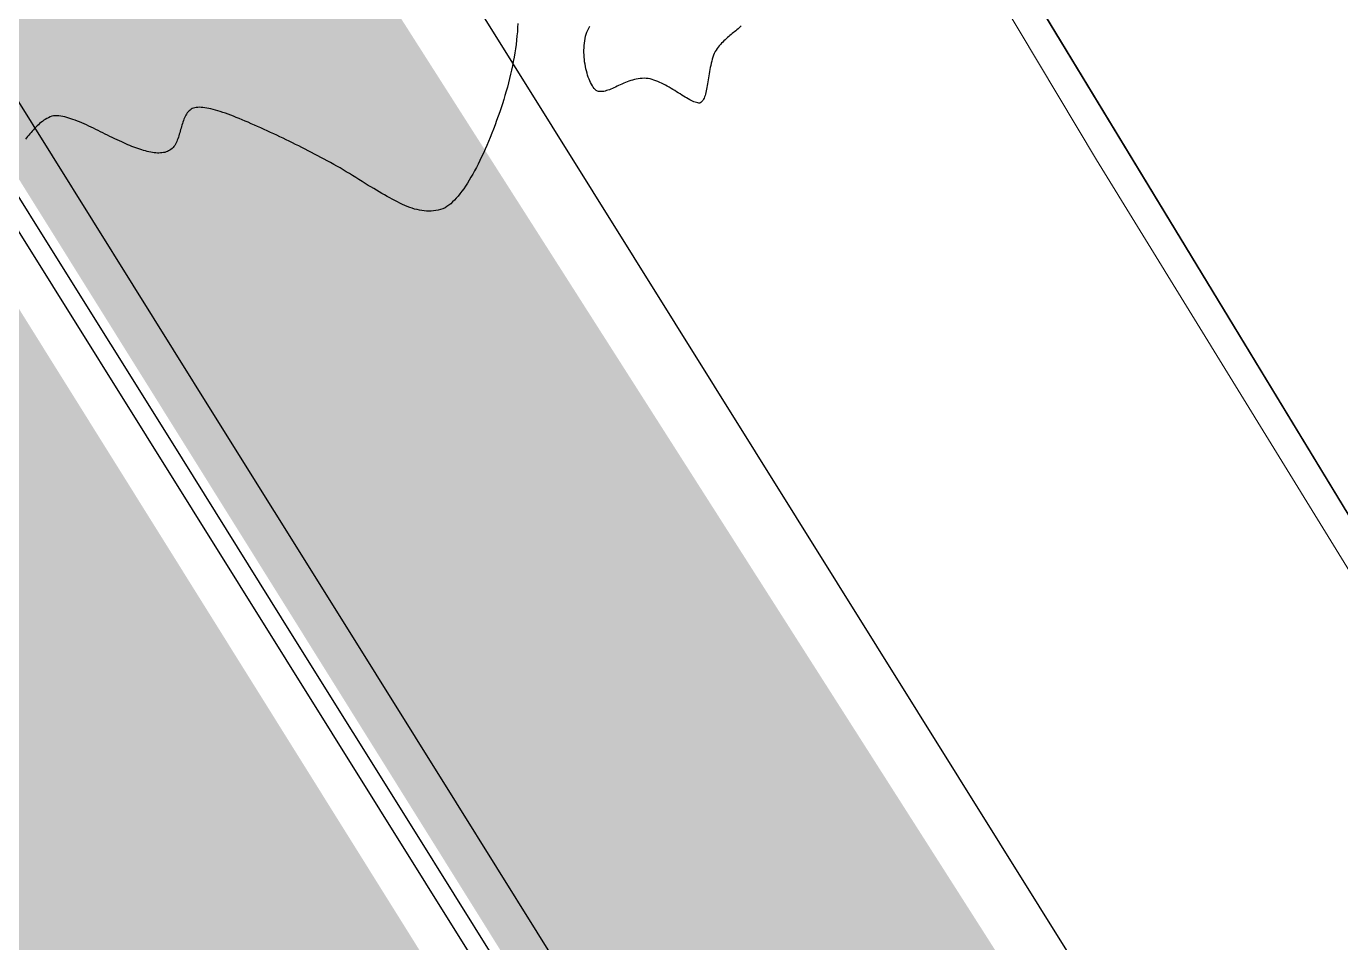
# Model space of a CAD drawing. Header units: metres. Extents: x 507649 to 508899, y 6966965 to 6967377.
# Drawn here: x 507876.597 to 507879.471, y 6967202.68 to 6967204.682 of the extents above; entities that cross this region are included whole.
import ezdxf

# ---------------------------------------------------------------- set-up
doc = ezdxf.new("R2010")
doc.units = ezdxf.units.M
doc.layers.add('_PROP-BDY', color=6, linetype='Continuous', plot=False)
for name, color, linetype in [('C_TEXT_2.5', 7, 'Continuous'), ('EWS_BATTER TOP', 30, 'EARTHWORKS_Batter Ticks 1'), ('HATCH_LANDSCAPE', 1, 'Continuous'), ('HATCH_PAVEMENT_CARPARK', 254, 'Continuous'), ('KRB_LIP', 6, 'Continuous'), ('mga2020DR_UNLINED', 252, 'Continuous'), ('mga2020VEG_TREE', 252, 'Continuous'), ('PAV_CREST SAG', 2, 'Continuous'), ('TIN BORDER', 5, 'Continuous')]:
    doc.layers.add(name, color=color, linetype=linetype)
doc.layers.add('D_UG_PIPES', color=252, linetype='EXIST_SWD', lineweight=0)
doc.styles.get("Standard").update_dxf_attribs({"font": 'ARIALN.TTF'})
doc.linetypes.add('EARTHWORKS_Batter Ticks 1', pattern='A,0.5,[9,ISOCP.shx,S=1,R=0,X=0,Y=0],3,[9,ISOCP.shx,S=0.5,R=0,X=0,Y=0],2.5', length=6)
doc.linetypes.add('EXIST_SWD', pattern='A,5,-2.5,5,-2,["SWD",Standard,S=2.5,R=0,X=0,Y=-1.25],-8,5,-2.5,5,-2.5', length=37.5)

# ---------------------------------------------------------------- blocks, each defined once
blk = doc.blocks.new('XD_HATCH')
at = {"layer": 'HATCH_LANDSCAPE', "ltscale": 0.5}
h = blk.add_hatch(dxfattribs=at)
h.set_pattern_fill('GRASS', color=256, scale=0.05)
h.set_pattern_definition([(212.013854887, (0, 0), (-0.28538859865, -1.2375190291), [0.238125, -1.557926224]), (167.013854887, (0, 0), (-0.28538859868, -1.23751902925), [0.238125, -1.031875]), (257.013854887, (0, 0), (1.23751902925, -0.28538859868), [0.238125, -1.031875])])
edge = h.paths.add_edge_path()
edge.add_line((507834.6194, 6967286.6003), (507833.7745, 6967278.3766))
edge.add_line((507833.7745, 6967278.3766), (507834.4563, 6967266.5732))
edge.add_arc((507833.4405, 6967266.3882), 1.0325, -56.8269, 10.3208, ccw=False)
edge.add_line((507834.0055, 6967265.524), (507833.7027, 6967265.3348))
edge.add_line((507833.7027, 6967265.3348), (507831.8595, 6967265.8814))
edge.add_arc((507790.5773, 6967261.1965), 41.5471, 6.4744, 11.72996)
edge.add_arc((507652.9266, 6967269.5696), 178.3302, 0.023588, 2.717699)
edge.add_arc((507863.8943, 6967277.5885), 32.8409, 156.38178, 179.23816, ccw=False)
edge.add_line((507833.8043, 6967290.7459), (507834.868, 6967290.3037))
edge.add_line((507834.868, 6967290.3037), (507834.6194, 6967286.6003))
edge = h.paths.add_edge_path()
edge.add_line((507840.3758, 6967264.2031), (507839.0111, 6967268.6216))
edge.add_line((507839.0111, 6967268.6216), (507838.9485, 6967268.9634))
edge.add_line((507838.9485, 6967268.9634), (507838.9635, 6967269.4631))
edge.add_line((507838.9635, 6967269.4631), (507838.7986, 6967271.4707))
edge.add_line((507838.7986, 6967271.4707), (507838.5426, 6967271.9806))
edge.add_line((507838.5426, 6967271.9806), (507838.3277, 6967272.489))
edge.add_line((507838.3277, 6967272.489), (507838.1812, 6967272.9949))
edge.add_line((507838.1812, 6967272.9949), (507838.0533, 6967273.5))
edge.add_line((507838.0533, 6967273.5), (507837.435, 6967274.5364))
edge.add_line((507837.435, 6967274.5364), (507837.4424, 6967274.8298))
edge.add_line((507837.4424, 6967274.8298), (507837.523, 6967275.3334))
edge.add_line((507837.523, 6967275.3334), (507837.4511, 6967275.831))
edge.add_line((507837.4511, 6967275.831), (507837.4008, 6967276.3294))
edge.add_line((507837.4008, 6967276.3294), (507837.3858, 6967276.8292))
edge.add_line((507837.3858, 6967276.8292), (507837.3708, 6967277.329))
edge.add_line((507837.3708, 6967277.329), (507837.3559, 6967277.8288))
edge.add_line((507837.3559, 6967277.8288), (507837.2868, 6967278.3259))
edge.add_line((507837.2868, 6967278.3259), (507837.6201, 6967280.3039))
edge.add_line((507837.6201, 6967280.3039), (507837.7291, 6967281.2981))
edge.add_line((507837.7291, 6967281.2981), (507837.7573, 6967281.7976))
edge.add_line((507837.7573, 6967281.7976), (507837.7637, 6967283.3032))
edge.add_line((507837.7637, 6967283.3032), (507837.8004, 6967283.8019))
edge.add_line((507837.8004, 6967283.8019), (507837.9, 6967284.2949))
edge.add_line((507837.9, 6967284.2949), (507838.1892, 6967285.2728))
edge.add_line((507838.1892, 6967285.2728), (507838.2709, 6967285.7675))
edge.add_line((507838.2709, 6967285.7675), (507838.3266, 6967286.2645))
edge.add_line((507838.3266, 6967286.2645), (507837.056, 6967286.299))
edge.add_line((507837.056, 6967286.299), (507837.0835, 6967286.024))
edge.add_line((507837.0835, 6967286.024), (507836.2865, 6967278.3018))
edge.add_line((507836.2865, 6967278.3018), (507836.7877, 6967269.7623))
edge.add_line((507836.7877, 6967269.7623), (507836.9971, 6967265.9725))
edge.add_arc((507835.4372, 6967265.8975), 1.5617, -51.2364, 2.7548, ccw=False)
edge.add_line((507836.415, 6967264.6797), (507834.7625, 6967263.6386))
edge.add_line((507834.7625, 6967263.6386), (507834.4122, 6967261.6514))
edge.add_line((507834.4122, 6967261.6514), (507838.3369, 6967255.3696))
edge.add_arc((507838.6337, 6967255.5551), 0.35, 211.9938, 302.0004)
edge.add_line((507838.8192, 6967255.2583), (507843.102, 6967257.934))
edge.add_line((507843.102, 6967257.934), (507849.8852, 6967247.0769))
edge.add_line((507849.8852, 6967247.0769), (507845.6775, 6967244.448))
edge.add_arc((507845.8629, 6967244.1511), 0.35, 121.996, 211.996)
edge.add_line((507845.5661, 6967243.9657), (507846.3609, 6967242.6936))
edge.add_arc((507846.6577, 6967242.879), 0.35, 211.996, 301.996)
edge.add_line((507846.8432, 6967242.5822), (507851.0509, 6967245.2111))
edge.add_line((507851.0509, 6967245.2111), (507857.8321, 6967234.3573))
edge.add_line((507857.8321, 6967234.3573), (507858.9988, 6967232.4898))
edge.add_line((507858.9988, 6967232.4898), (507868.4293, 6967217.3956))
edge.add_line((507868.4293, 6967217.3956), (507869.595, 6967215.5298))
edge.add_line((507869.595, 6967215.5298), (507879.0265, 6967200.4339))
edge.add_line((507879.0265, 6967200.4339), (507880.1922, 6967198.5681))
edge.add_line((507880.1922, 6967198.5681), (507889.6237, 6967183.4722))
edge.add_line((507889.6237, 6967183.4722), (507890.8655, 6967181.6516))
edge.add_line((507890.8655, 6967181.6516), (507890.7894, 6967181.6064))
edge.add_line((507890.7894, 6967181.6064), (507900.2209, 6967166.5105))
edge.add_line((507900.2209, 6967166.5105), (507895.9381, 6967163.8347))
edge.add_arc((507896.1235, 6967163.5378), 0.35, 121.994, 211.996)
edge.add_line((507895.8267, 6967163.3524), (507896.6215, 6967162.0802))
edge.add_arc((507896.9183, 6967162.2657), 0.35, 211.9984, 301.996)
edge.add_line((507897.1038, 6967161.9689), (507901.3866, 6967164.6447))
edge.add_line((507901.3866, 6967164.6447), (507910.8181, 6967149.5487))
edge.add_line((507910.8181, 6967149.5487), (507906.5469, 6967146.8811))
edge.add_arc((507906.7649, 6967146.6028), 0.3535, 128.0734, 218.4885)
edge.add_line((507906.4882, 6967146.3828), (507907.8077, 6967145.0972))
edge.add_line((507907.8077, 6967145.0972), (507909.4019, 6967144.1738))
edge.add_line((507909.4019, 6967144.1738), (507911.1824, 6967145.0318))
edge.add_line((507911.1824, 6967145.0318), (507911.5938, 6967146.4662))
edge.add_line((507911.5938, 6967146.4662), (507913.3116, 6967147.5395))
edge.add_line((507913.3116, 6967147.5395), (507911.7607, 6967150.3145))
edge.add_line((507911.7607, 6967150.3145), (507911.3517, 6967151.1377))
edge.add_line((507911.3517, 6967151.1377), (507910.3123, 6967152.8466))
edge.add_line((507910.3123, 6967152.8466), (507910.0252, 6967153.2568))
edge.add_line((507910.0252, 6967153.2568), (507908.2386, 6967155.6779))
edge.add_line((507908.2386, 6967155.6779), (507906.8185, 6967157.7385))
edge.add_line((507906.8185, 6967157.7385), (507905.1467, 6967160.2314))
edge.add_line((507905.1467, 6967160.2314), (507902.6614, 6967164.5743))
edge.add_line((507902.6614, 6967164.5743), (507901.6885, 6967166.3247))
edge.add_line((507901.6885, 6967166.3247), (507890.3492, 6967184.5912))
edge.add_line((507890.3492, 6967184.5912), (507887.9238, 6967188.3817))
edge.add_line((507887.9238, 6967188.3817), (507882.2644, 6967197.2262))
edge.add_line((507882.2644, 6967197.2262), (507881.0853, 6967198.9492))
edge.add_line((507881.0853, 6967198.9492), (507875.2149, 6967208.1494))
edge.add_line((507875.2149, 6967208.1494), (507870.7184, 6967215.3627))
edge.add_line((507870.7184, 6967215.3627), (507864.5811, 6967226.2674))
edge.add_line((507864.5811, 6967226.2674), (507858.7045, 6967235.0792))
edge.add_line((507858.7045, 6967235.0792), (507856.2419, 6967238.7442))
edge.add_line((507856.2419, 6967238.7442), (507855.1022, 6967240.3904))
edge.add_line((507855.1022, 6967240.3904), (507854.8173, 6967240.8019))
edge.add_line((507854.8173, 6967240.8019), (507854.0618, 6967242.0986))
edge.add_line((507854.0618, 6967242.0986), (507852.576, 6967244.7077))
edge.add_line((507852.576, 6967244.7077), (507851.066, 6967247.3016))
edge.add_line((507851.066, 6967247.3016), (507849.5393, 6967249.8852))
edge.add_line((507849.5393, 6967249.8852), (507848.9949, 6967250.7242))
edge.add_line((507848.9949, 6967250.7242), (507848.7226, 6967251.1437))
edge.add_line((507848.7226, 6967251.1437), (507848.4401, 6967251.5567))
edge.add_line((507848.4401, 6967251.5567), (507847.8618, 6967252.3745))
edge.add_line((507847.8618, 6967252.3745), (507847.3356, 6967253.2249))
edge.add_line((507847.3356, 6967253.2249), (507845.7975, 6967255.8013))
edge.add_line((507845.7975, 6967255.8013), (507844.2186, 6967258.446))
edge.add_line((507844.2186, 6967258.446), (507842.8502, 6967261.0217))
edge.add_line((507842.8502, 6967261.0217), (507842.6112, 6967261.4614))
edge.add_line((507842.6112, 6967261.4614), (507842.0412, 6967262.2858))
edge.add_line((507842.0412, 6967262.2858), (507840.3758, 6967264.2031))
at = {"layer": 'HATCH_PAVEMENT_CARPARK'}
h = blk.add_hatch(color=256, dxfattribs=at)
h.dxf.hatch_style = 1
edge = h.paths.add_edge_path()
edge.add_line((507875.9888, 6967195.7651), (507880.1445, 6967198.3614))
edge.add_line((507880.1445, 6967198.3614), (507889.417, 6967183.5199))
edge.add_line((507889.417, 6967183.5199), (507885.2614, 6967180.9236))
edge.add_arc((507885.5253, 6967180.4998), 0.4992, 121.9079, 212.0841)
edge.add_line((507885.1023, 6967180.2346), (507885.8971, 6967178.9625))
edge.add_arc((507886.3196, 6967179.221), 0.4954, 211.4571, 302.5349)
edge.add_line((507886.586, 6967178.8034), (507890.7427, 6967181.398))
edge.add_line((507890.7427, 6967181.398), (507900.0142, 6967166.5582))
edge.add_line((507900.0142, 6967166.5582), (507895.8586, 6967163.9619))
edge.add_arc((507896.1225, 6967163.5381), 0.4992, 121.9059, 212.0841)
edge.add_line((507895.6995, 6967163.2729), (507896.4943, 6967162.0008))
edge.add_arc((507896.9183, 6967162.2657), 0.5, 211.9984, 301.996)
edge.add_line((507897.1832, 6967161.8417), (507901.3389, 6967164.438))
edge.add_line((507901.3389, 6967164.438), (507910.6114, 6967149.5965))
edge.add_line((507910.6114, 6967149.5965), (507906.4613, 6967147.0044))
edge.add_arc((507906.7649, 6967146.6028), 0.5035, 127.0863, 218.5157)
edge.add_arc((507912.318, 6967151.0464), 7.6156, 218.65732, 253.74497)
edge.add_line((507910.1863, 6967143.7352), (507910.7688, 6967143.59))
edge.add_line((507910.7688, 6967143.59), (507911.5189, 6967143.4728))
edge.add_line((507911.5189, 6967143.4728), (507912.2837, 6967143.4309))
edge.add_line((507912.2837, 6967143.4309), (507913.7894, 6967143.3382))
edge.add_line((507913.7894, 6967143.3382), (507914.7067, 6967143.2816))
edge.add_line((507914.7067, 6967143.2816), (507913.8403, 6967137.3297))
edge.add_line((507913.8403, 6967137.3297), (507912.0774, 6967137.387))
edge.add_line((507912.0774, 6967137.387), (507909.0582, 6967137.6263))
edge.add_arc((507911.1175, 6967152.4843), 15, 222.13107, 262.10918, ccw=False)
edge.add_arc((507899.5853, 6967142.1233), 0.5056, 36.1917, 121.7915)
edge.add_line((507899.3189, 6967142.5531), (507895.8547, 6967140.3769))
edge.add_line((507895.8547, 6967140.3769), (507893.2252, 6967144.5857))
edge.add_line((507893.2252, 6967144.5857), (507886.5822, 6967155.2184))
edge.add_line((507886.5822, 6967155.2184), (507890.8139, 6967157.8599))
edge.add_arc((507890.4505, 6967158.234), 0.5215, 314.169, 391.1342)
edge.add_line((507890.8969, 6967158.5037), (507890.1021, 6967159.7758))
edge.add_arc((507889.6697, 6967159.5002), 0.5127, 32.5139, 110.6117)
edge.add_line((507889.4892, 6967159.9802), (507885.2575, 6967157.3386))
edge.add_line((507885.2575, 6967157.3386), (507875.985, 6967172.1801))
edge.add_line((507875.985, 6967172.1801), (507880.2167, 6967174.8216))
edge.add_arc((507879.8533, 6967175.1957), 0.5215, 314.1688, 391.1377)
edge.add_line((507880.2997, 6967175.4654), (507879.5049, 6967176.7376))
edge.add_arc((507879.0815, 6967176.4734), 0.499, 31.9564, 112.37)
edge.add_line((507878.8916, 6967176.9349), (507874.6603, 6967174.3003))
edge.add_line((507874.6603, 6967174.3003), (507865.3878, 6967189.1418))
edge.add_line((507865.3878, 6967189.1418), (507869.5434, 6967191.7381))
edge.add_arc((507869.2785, 6967192.1622), 0.5, 301.9931, 391.9994)
edge.add_line((507869.7025, 6967192.4271), (507868.9077, 6967193.6993))
edge.add_arc((507868.4837, 6967193.4343), 0.5, 31.9969, 121.9973)
edge.add_line((507868.2187, 6967193.8583), (507864.0642, 6967191.2604))
edge.add_line((507864.0642, 6967191.2604), (507854.7578, 6967206.1561))
edge.add_line((507854.7578, 6967206.1561), (507859.003, 6967208.7411))
edge.add_arc((507858.6819, 6967209.1238), 0.4995, 310.0061, 392.0445)
edge.add_line((507859.1053, 6967209.3888), (507858.3105, 6967210.661))
edge.add_arc((507857.8781, 6967210.3853), 0.5127, 32.5162, 110.6117)
edge.add_line((507857.6976, 6967210.8653), (507853.542, 6967208.2689))
edge.add_line((507853.542, 6967208.2689), (507844.2673, 6967223.0031))
edge.add_line((507844.2673, 6967223.0031), (507848.4217, 6967225.6013))
edge.add_arc((507848.1566, 6967226.0252), 0.5, 302.0224, 392.0224)
edge.add_line((507848.5805, 6967226.2903), (507847.6992, 6967227.6994))
edge.add_arc((507847.268, 6967227.4197), 0.5139, 32.9678, 130.3844)
edge.add_line((507846.935, 6967227.8112), (507842.912, 6967225.2832))
edge.add_line((507842.912, 6967225.2832), (507836.3216, 6967235.8317))
edge.add_line((507836.3216, 6967235.8317), (507840.4772, 6967238.428))
edge.add_arc((507840.2123, 6967238.8521), 0.5, 301.996, 392.0008)
edge.add_line((507840.6363, 6967239.117), (507840.6363, 6967239.117))
edge.add_arc((507840.2123, 6967238.8521), 0.5, -58.004, 31.9984, ccw=False)
edge.add_line((507840.4772, 6967238.428), (507836.3216, 6967235.8317))
edge.add_line((507836.3216, 6967235.8317), (507842.912, 6967225.2832))
edge.add_line((507842.912, 6967225.2832), (507846.935, 6967227.8112))
edge.add_arc((507847.268, 6967227.4197), 0.5139, 32.9678, 130.3844, ccw=False)
edge.add_line((507847.6992, 6967227.6994), (507848.5805, 6967226.2903))
edge.add_arc((507848.1566, 6967226.0252), 0.5, -57.9776, 32.0224, ccw=False)
edge.add_line((507848.4217, 6967225.6013), (507844.2673, 6967223.0031))
edge.add_line((507844.2673, 6967223.0031), (507853.542, 6967208.2689))
edge.add_line((507853.542, 6967208.2689), (507857.6976, 6967210.8653))
edge.add_arc((507857.8781, 6967210.3853), 0.5127, 32.5162, 110.6117, ccw=False)
edge.add_line((507858.3105, 6967210.661), (507859.1516, 6967209.4817))
edge.add_line((507859.1516, 6967209.4817), (507864.7027, 6967212.8859))
edge.add_arc((507865.1267, 6967213.1508), 0.5, 211.996, 301.996)
edge.add_line((507865.3916, 6967212.7268), (507869.5473, 6967215.3231))
edge.add_line((507869.5473, 6967215.3231), (507878.8198, 6967200.4816))
edge.add_line((507878.8198, 6967200.4816), (507874.6642, 6967197.8853))
edge.add_arc((507874.9291, 6967197.4612), 0.5, 121.996, 211.996)
edge.add_line((507874.5051, 6967197.1963), (507875.2999, 6967195.9242))
edge.add_arc((507875.7239, 6967196.1891), 0.5, 211.996, 301.996)
blk = doc.blocks.new('BAC V TREE')
for p, q in [((4.9931, -13.2778), (4.9879, -13.3368)), ((4.9971, -13.2192), (4.9931, -13.2778)), ((5, -13.161), (4.9971, -13.2192)), ((5.962, -13.3106), (5.9717, -13.2814)), ((5.9717, -13.2814), (5.9828, -13.2532)), ((5.9828, -13.2532), (5.9979, -13.225)), ((5.9979, -13.225), (6.0143, -13.1983)), ((8.0161, -13.3034), (7.9993, -13.3171)), ((8.0328, -13.2898), (8.0161, -13.3034)), ((8.0492, -13.2764), (8.0328, -13.2898)), ((8.0654, -13.263), (8.0492, -13.2764)), ((8.0812, -13.2496), (8.0654, -13.263)), ((8.0966, -13.2361), (8.0812, -13.2496)), ((8.1116, -13.2225), (8.0966, -13.2361)), ((8.1261, -13.2087), (8.1116, -13.2225)), ((8.1401, -13.1947), (8.1261, -13.2087)), ((4.9744, -13.4557), (4.9661, -13.5154)), ((4.9817, -13.3961), (4.9744, -13.4557)), ((4.9879, -13.3368), (4.9817, -13.3961)), ((5.9305, -13.5012), (5.9328, -13.4682)), ((5.9328, -13.4682), (5.9361, -13.4355)), ((5.9361, -13.4355), (5.9407, -13.4033)), ((5.9407, -13.4033), (5.9465, -13.3716)), ((5.9465, -13.3716), (5.9536, -13.3407)), ((5.9536, -13.3407), (5.962, -13.3106)), ((7.8166, -13.494), (7.8015, -13.5138)), ((7.8321, -13.4749), (7.8166, -13.494)), ((7.848, -13.4566), (7.8321, -13.4749)), ((7.8642, -13.439), (7.848, -13.4566)), ((7.8806, -13.4221), (7.8642, -13.439)), ((7.8973, -13.4057), (7.8806, -13.4221)), ((7.9142, -13.3899), (7.8973, -13.4057)), ((7.9312, -13.3746), (7.9142, -13.3899)), ((7.9482, -13.3597), (7.9312, -13.3746)), ((7.9653, -13.3452), (7.9482, -13.3597)), ((7.9823, -13.331), (7.9653, -13.3452)), ((7.9993, -13.3171), (7.9823, -13.331)), ((4.9467, -13.6354), (4.9356, -13.6955)), ((4.9569, -13.5753), (4.9467, -13.6354)), ((4.9661, -13.5154), (4.9569, -13.5753)), ((5.9294, -13.5346), (5.9305, -13.5012)), ((5.9294, -13.568), (5.9294, -13.5346)), ((5.9305, -13.6016), (5.9294, -13.568)), ((5.9326, -13.635), (5.9305, -13.6016)), ((5.9356, -13.6683), (5.9326, -13.635)), ((5.9396, -13.7013), (5.9356, -13.6683)), ((7.7346, -13.6635), (7.7269, -13.6918)), ((7.743, -13.6357), (7.7346, -13.6635)), ((7.7521, -13.6085), (7.743, -13.6357)), ((7.762, -13.5819), (7.7521, -13.6085)), ((7.7728, -13.5562), (7.762, -13.5819)), ((7.7869, -13.5346), (7.7728, -13.5562)), ((7.8015, -13.5138), (7.7869, -13.5346)), ((4.9109, -13.8157), (4.8973, -13.8758)), ((4.9237, -13.7556), (4.9109, -13.8157)), ((4.9356, -13.6955), (4.9237, -13.7556)), ((5.9445, -13.7339), (5.9396, -13.7013)), ((5.9503, -13.766), (5.9445, -13.7339)), ((5.9569, -13.7975), (5.9503, -13.766)), ((5.9643, -13.8283), (5.9569, -13.7975)), ((5.9725, -13.8583), (5.9643, -13.8283)), ((5.9815, -13.8873), (5.9725, -13.8583)), ((7.6961, -13.8375), (7.691, -13.8667)), ((7.7014, -13.8081), (7.6961, -13.8375)), ((7.7071, -13.7788), (7.7014, -13.8081)), ((7.7132, -13.7496), (7.7071, -13.7788)), ((7.7197, -13.7205), (7.7132, -13.7496)), ((7.7269, -13.6918), (7.7197, -13.7205)), ((4.8679, -13.9954), (4.8521, -14.0549)), ((4.883, -13.9357), (4.8679, -13.9954)), ((4.8973, -13.8758), (4.883, -13.9357)), ((5.9911, -13.9153), (5.9815, -13.8873)), ((6.0014, -13.9421), (5.9911, -13.9153)), ((6.0123, -13.9676), (6.0014, -13.9421)), ((6.0238, -13.9918), (6.0123, -13.9676)), ((6.0359, -14.0145), (6.0238, -13.9918)), ((6.0485, -14.0357), (6.0359, -14.0145)), ((6.0615, -14.0551), (6.0485, -14.0357)), ((6.3948, -14.0442), (6.3725, -14.0546)), ((6.4176, -14.0336), (6.3948, -14.0442)), ((6.4407, -14.0229), (6.4176, -14.0336)), ((6.4642, -14.0123), (6.4407, -14.0229)), ((6.4882, -14.0018), (6.4642, -14.0123)), ((6.5124, -13.9916), (6.4882, -14.0018)), ((6.5371, -13.9818), (6.5124, -13.9916)), ((6.5622, -13.9725), (6.5371, -13.9818)), ((6.5876, -13.9639), (6.5622, -13.9725)), ((6.6134, -13.956), (6.5876, -13.9639)), ((6.6396, -13.949), (6.6134, -13.956)), ((6.6662, -13.9431), (6.6396, -13.949)), ((6.6931, -13.9383), (6.6662, -13.9431)), ((6.7204, -13.9348), (6.6931, -13.9383)), ((6.7481, -13.9326), (6.7204, -13.9348)), ((6.7761, -13.932), (6.7481, -13.9326)), ((6.8045, -13.933), (6.7761, -13.932)), ((6.8333, -13.9358), (6.8045, -13.933)), ((6.86, -13.9414), (6.8333, -13.9358)), ((6.8869, -13.9485), (6.86, -13.9414)), ((6.9138, -13.9569), (6.8869, -13.9485)), ((6.9408, -13.9666), (6.9138, -13.9569)), ((6.9679, -13.9773), (6.9408, -13.9666)), ((6.9949, -13.989), (6.9679, -13.9773)), ((7.0219, -14.0016), (6.9949, -13.989)), ((7.0488, -14.015), (7.0219, -14.0016)), ((7.0756, -14.029), (7.0488, -14.015)), ((7.1022, -14.0435), (7.0756, -14.029)), ((7.1286, -14.0585), (7.1022, -14.0435)), ((7.6638, -14.0348), (7.6592, -14.0607)), ((7.6683, -14.0082), (7.6638, -14.0348)), ((7.6727, -13.9809), (7.6683, -14.0082)), ((7.6772, -13.953), (7.6727, -13.9809)), ((7.6816, -13.9246), (7.6772, -13.953)), ((7.6863, -13.8958), (7.6816, -13.9246)), ((7.691, -13.8667), (7.6863, -13.8958)), ((4.801, -14.2315), (4.7828, -14.2896)), ((4.8187, -14.173), (4.801, -14.2315)), ((4.8357, -14.1141), (4.8187, -14.173)), ((4.8521, -14.0549), (4.8357, -14.1141)), ((6.075, -14.0727), (6.0615, -14.0551)), ((6.089, -14.0884), (6.075, -14.0727)), ((6.1033, -14.1021), (6.089, -14.0884)), ((6.1179, -14.1136), (6.1033, -14.1021)), ((6.1351, -14.1173), (6.1179, -14.1136)), ((6.1526, -14.1191), (6.1351, -14.1173)), ((6.1706, -14.1193), (6.1526, -14.1191)), ((6.189, -14.1179), (6.1706, -14.1193)), ((6.2078, -14.115), (6.189, -14.1179)), ((6.227, -14.1108), (6.2078, -14.115)), ((6.2466, -14.1054), (6.227, -14.1108)), ((6.2665, -14.0989), (6.2466, -14.1054)), ((6.2869, -14.0914), (6.2665, -14.0989)), ((6.3077, -14.0831), (6.2869, -14.0914)), ((6.3289, -14.0742), (6.3077, -14.0831)), ((6.3505, -14.0646), (6.3289, -14.0742)), ((6.3725, -14.0546), (6.3505, -14.0646)), ((7.1548, -14.0739), (7.1286, -14.0585)), ((7.1807, -14.0894), (7.1548, -14.0739)), ((7.2064, -14.1051), (7.1807, -14.0894)), ((7.2316, -14.1207), (7.2064, -14.1051)), ((7.2566, -14.1363), (7.2316, -14.1207)), ((7.2811, -14.1516), (7.2566, -14.1363)), ((7.3051, -14.1665), (7.2811, -14.1516)), ((7.3287, -14.181), (7.3051, -14.1665)), ((7.3517, -14.195), (7.3287, -14.181)), ((7.3742, -14.2083), (7.3517, -14.195)), ((7.3961, -14.2208), (7.3742, -14.2083)), ((7.4173, -14.2324), (7.3961, -14.2208)), ((7.4379, -14.243), (7.4173, -14.2324)), ((7.6105, -14.2272), (7.602, -14.2415)), ((7.6183, -14.2112), (7.6105, -14.2272)), ((7.6255, -14.1937), (7.6183, -14.2112)), ((7.6321, -14.1746), (7.6255, -14.1937)), ((7.6383, -14.1542), (7.6321, -14.1746)), ((7.644, -14.1325), (7.6383, -14.1542)), ((7.6493, -14.1096), (7.644, -14.1325)), ((7.6544, -14.0856), (7.6493, -14.1096)), ((7.6592, -14.0607), (7.6544, -14.0856)), ((0.3512, -14.418), (0.3402, -14.4338)), ((0.3631, -14.4033), (0.3512, -14.418)), ((0.376, -14.3898), (0.3631, -14.4033)), ((0.3899, -14.3775), (0.376, -14.3898)), ((0.405, -14.3665), (0.3899, -14.3775)), ((0.4212, -14.3571), (0.405, -14.3665)), ((0.4387, -14.3491), (0.4212, -14.3571)), ((0.4574, -14.3446), (0.4387, -14.3491)), ((0.4774, -14.3415), (0.4574, -14.3446)), ((0.4988, -14.3397), (0.4774, -14.3415)), ((0.5216, -14.3393), (0.4988, -14.3397)), ((0.5456, -14.3401), (0.5216, -14.3393)), ((0.5709, -14.3421), (0.5456, -14.3401)), ((0.5974, -14.3454), (0.5709, -14.3421)), ((0.6251, -14.3498), (0.5974, -14.3454)), ((0.654, -14.3553), (0.6251, -14.3498)), ((0.684, -14.362), (0.654, -14.3553)), ((0.7152, -14.3697), (0.684, -14.362)), ((0.7474, -14.3784), (0.7152, -14.3697)), ((0.7806, -14.3881), (0.7474, -14.3784)), ((0.8149, -14.3988), (0.7806, -14.3881)), ((0.8502, -14.4104), (0.8149, -14.3988)), ((0.8864, -14.4229), (0.8502, -14.4104)), ((4.745, -14.4043), (4.7231, -14.4655)), ((4.7641, -14.3472), (4.745, -14.4043)), ((4.7828, -14.2896), (4.7641, -14.3472)), ((7.4578, -14.2525), (7.4379, -14.243)), ((7.4769, -14.2608), (7.4578, -14.2525)), ((7.4953, -14.2678), (7.4769, -14.2608)), ((7.5129, -14.2733), (7.4953, -14.2678)), ((7.5296, -14.2772), (7.5129, -14.2733)), ((7.5454, -14.2795), (7.5296, -14.2772)), ((7.5603, -14.28), (7.5454, -14.2795)), ((7.572, -14.2734), (7.5603, -14.28)), ((7.5829, -14.2647), (7.572, -14.2734)), ((7.5929, -14.2541), (7.5829, -14.2647)), ((7.602, -14.2415), (7.5929, -14.2541)), ((-1.7621, -14.6018), (-1.7797, -14.6196)), ((-1.7442, -14.5845), (-1.7621, -14.6018)), ((-1.7257, -14.5678), (-1.7442, -14.5845)), ((-1.7068, -14.5518), (-1.7257, -14.5678)), ((-1.6873, -14.5366), (-1.7068, -14.5518)), ((-1.6671, -14.5222), (-1.6873, -14.5366)), ((-1.6463, -14.5087), (-1.6671, -14.5222)), ((-1.6248, -14.4963), (-1.6463, -14.5087)), ((-1.6025, -14.4849), (-1.6248, -14.4963)), ((-1.5794, -14.4748), (-1.6025, -14.4849)), ((-1.5554, -14.4659), (-1.5794, -14.4748)), ((-1.5306, -14.4583), (-1.5554, -14.4659)), ((-1.5062, -14.4574), (-1.5306, -14.4583)), ((-1.4811, -14.458), (-1.5062, -14.4574)), ((-1.4552, -14.4601), (-1.4811, -14.458)), ((-1.4287, -14.4635), (-1.4552, -14.4601)), ((-1.4015, -14.4683), (-1.4287, -14.4635)), ((-1.3737, -14.4743), (-1.4015, -14.4683)), ((-1.3453, -14.4814), (-1.3737, -14.4743)), ((-1.3163, -14.4897), (-1.3453, -14.4814)), ((-1.2868, -14.499), (-1.3163, -14.4897)), ((-1.2568, -14.5093), (-1.2868, -14.499)), ((-1.2264, -14.5204), (-1.2568, -14.5093)), ((-1.1955, -14.5324), (-1.2264, -14.5204)), ((-1.1642, -14.5452), (-1.1955, -14.5324)), ((-1.1326, -14.5586), (-1.1642, -14.5452)), ((-1.1006, -14.5727), (-1.1326, -14.5586)), ((-1.0684, -14.5873), (-1.1006, -14.5727)), ((-1.0358, -14.6025), (-1.0684, -14.5873)), ((-1.0031, -14.618), (-1.0358, -14.6025)), ((0.2755, -14.5885), (0.2693, -14.61)), ((0.2821, -14.5672), (0.2755, -14.5885)), ((0.2889, -14.5464), (0.2821, -14.5672)), ((0.2961, -14.5259), (0.2889, -14.5464)), ((0.3037, -14.5061), (0.2961, -14.5259)), ((0.3119, -14.4868), (0.3037, -14.5061)), ((0.3206, -14.4683), (0.3119, -14.4868)), ((0.3301, -14.4506), (0.3206, -14.4683)), ((0.3402, -14.4338), (0.3301, -14.4506)), ((0.9235, -14.4362), (0.8864, -14.4229)), ((0.9615, -14.4504), (0.9235, -14.4362)), ((1.0004, -14.4653), (0.9615, -14.4504)), ((1.0401, -14.481), (1.0004, -14.4653)), ((1.0806, -14.4973), (1.0401, -14.481)), ((1.1219, -14.5144), (1.0806, -14.4973)), ((1.1639, -14.5321), (1.1219, -14.5144)), ((1.2066, -14.5504), (1.1639, -14.5321)), ((1.25, -14.5692), (1.2066, -14.5504)), ((1.2941, -14.5886), (1.25, -14.5692)), ((1.3387, -14.6085), (1.2941, -14.5886)), ((4.6786, -14.5862), (4.6559, -14.6454)), ((4.701, -14.5262), (4.6786, -14.5862)), ((4.7231, -14.4655), (4.701, -14.5262)), ((-1.9108, -14.7704), (-1.9268, -14.7891)), ((-1.8949, -14.7515), (-1.9108, -14.7704)), ((-1.8789, -14.7325), (-1.8949, -14.7515)), ((-1.8628, -14.7133), (-1.8789, -14.7325)), ((-1.8466, -14.6942), (-1.8628, -14.7133)), ((-1.8303, -14.6752), (-1.8466, -14.6942)), ((-1.8137, -14.6564), (-1.8303, -14.6752)), ((-1.7968, -14.6378), (-1.8137, -14.6564)), ((-1.7797, -14.6196), (-1.7968, -14.6378)), ((-0.9702, -14.6339), (-1.0031, -14.618)), ((-0.9371, -14.65), (-0.9702, -14.6339)), ((-0.9038, -14.6664), (-0.9371, -14.65)), ((-0.8705, -14.6829), (-0.9038, -14.6664)), ((-0.8371, -14.6995), (-0.8705, -14.6829)), ((-0.8037, -14.7161), (-0.8371, -14.6995)), ((-0.7703, -14.7327), (-0.8037, -14.7161)), ((-0.737, -14.7491), (-0.7703, -14.7327)), ((-0.7037, -14.7653), (-0.737, -14.7491)), ((-0.6705, -14.7812), (-0.7037, -14.7653)), ((-0.6375, -14.7968), (-0.6705, -14.7812)), ((0.2183, -14.7815), (0.2107, -14.8016)), ((0.2254, -14.761), (0.2183, -14.7815)), ((0.2322, -14.74), (0.2254, -14.761)), ((0.2387, -14.7187), (0.2322, -14.74)), ((0.2449, -14.6971), (0.2387, -14.7187)), ((0.251, -14.6754), (0.2449, -14.6971)), ((0.2571, -14.6535), (0.251, -14.6754)), ((0.2631, -14.6317), (0.2571, -14.6535)), ((0.2693, -14.61), (0.2631, -14.6317)), ((1.384, -14.6289), (1.3387, -14.6085)), ((1.4298, -14.6497), (1.384, -14.6289)), ((1.4761, -14.6709), (1.4298, -14.6497)), ((1.5229, -14.6924), (1.4761, -14.6709)), ((1.5662, -14.7126), (1.5229, -14.6924)), ((1.6096, -14.733), (1.5662, -14.7126)), ((1.6533, -14.7536), (1.6096, -14.733)), ((1.6971, -14.7744), (1.6533, -14.7536)), ((1.741, -14.7954), (1.6971, -14.7744)), ((4.6098, -14.7616), (4.5864, -14.8183)), ((4.633, -14.7039), (4.6098, -14.7616)), ((4.6559, -14.6454), (4.633, -14.7039)), ((-0.6046, -14.812), (-0.6375, -14.7968)), ((-0.572, -14.8267), (-0.6046, -14.812)), ((-0.5425, -14.8396), (-0.572, -14.8267)), ((-0.5133, -14.8522), (-0.5425, -14.8396)), ((-0.4844, -14.8644), (-0.5133, -14.8522)), ((-0.4557, -14.8763), (-0.4844, -14.8644)), ((-0.4274, -14.8878), (-0.4557, -14.8763)), ((-0.3993, -14.8988), (-0.4274, -14.8878)), ((-0.3716, -14.9093), (-0.3993, -14.8988)), ((-0.3442, -14.9193), (-0.3716, -14.9093)), ((-0.3171, -14.9287), (-0.3442, -14.9193)), ((-0.2905, -14.9375), (-0.3171, -14.9287)), ((-0.2642, -14.9456), (-0.2905, -14.9375)), ((-0.2384, -14.953), (-0.2642, -14.9456)), ((-0.2129, -14.9597), (-0.2384, -14.953)), ((-0.188, -14.9656), (-0.2129, -14.9597)), ((-0.1635, -14.9706), (-0.188, -14.9656)), ((-0.1394, -14.9748), (-0.1635, -14.9706)), ((0.0335, -14.9722), (0.014, -14.9764)), ((0.0525, -14.9667), (0.0335, -14.9722)), ((0.0708, -14.96), (0.0525, -14.9667)), ((0.0884, -14.9519), (0.0708, -14.96)), ((0.1054, -14.9425), (0.0884, -14.9519)), ((0.1216, -14.9317), (0.1054, -14.9425)), ((0.1372, -14.9194), (0.1216, -14.9317)), ((0.1519, -14.9056), (0.1372, -14.9194)), ((0.1637, -14.8906), (0.1519, -14.9056)), ((0.1746, -14.8746), (0.1637, -14.8906)), ((0.1847, -14.8575), (0.1746, -14.8746)), ((0.194, -14.8396), (0.1847, -14.8575)), ((0.2027, -14.821), (0.194, -14.8396)), ((0.2107, -14.8016), (0.2027, -14.821)), ((1.7851, -14.8167), (1.741, -14.7954)), ((1.8293, -14.8382), (1.7851, -14.8167)), ((1.8736, -14.86), (1.8293, -14.8382)), ((1.918, -14.882), (1.8736, -14.86)), ((1.9625, -14.9042), (1.918, -14.882)), ((2.0071, -14.9267), (1.9625, -14.9042)), ((2.0517, -14.9495), (2.0071, -14.9267)), ((2.0964, -14.9725), (2.0517, -14.9495)), ((2.1411, -14.9958), (2.0964, -14.9725)), ((4.5389, -14.9288), (4.5148, -14.9825)), ((4.5627, -14.8741), (4.5389, -14.9288)), ((4.5864, -14.8183), (4.5627, -14.8741)), ((-0.1159, -14.9781), (-0.1394, -14.9748)), ((-0.0929, -14.9804), (-0.1159, -14.9781)), ((-0.0704, -14.9818), (-0.0929, -14.9804)), ((-0.0484, -14.9821), (-0.0704, -14.9818)), ((-0.027, -14.9813), (-0.0484, -14.9821)), ((-0.0062, -14.9795), (-0.027, -14.9813)), ((0.014, -14.9764), (-0.0062, -14.9795)), ((2.1859, -15.0193), (2.1411, -14.9958)), ((2.2306, -15.0432), (2.1859, -15.0193)), ((2.2754, -15.0673), (2.2306, -15.0432)), ((2.3201, -15.0917), (2.2754, -15.0673)), ((2.3648, -15.1164), (2.3201, -15.0917)), ((2.4095, -15.1413), (2.3648, -15.1164)), ((2.4541, -15.1666), (2.4095, -15.1413)), ((4.4413, -15.1364), (4.4164, -15.1851)), ((4.466, -15.0864), (4.4413, -15.1364)), ((4.4905, -15.035), (4.466, -15.0864)), ((4.5148, -14.9825), (4.4905, -15.035)), ((2.4987, -15.1922), (2.4541, -15.1666)), ((2.5432, -15.218), (2.4987, -15.1922)), ((2.5876, -15.2442), (2.5432, -15.218)), ((2.6319, -15.2707), (2.5876, -15.2442)), ((2.6761, -15.2975), (2.6319, -15.2707)), ((2.7202, -15.3246), (2.6761, -15.2975)), ((2.7642, -15.3521), (2.7202, -15.3246)), ((4.3409, -15.3228), (4.3154, -15.3656)), ((4.3662, -15.2784), (4.3409, -15.3228)), ((4.3914, -15.2325), (4.3662, -15.2784)), ((4.4164, -15.1851), (4.3914, -15.2325)), ((2.808, -15.3799), (2.7642, -15.3521)), ((2.8516, -15.408), (2.808, -15.3799)), ((2.8951, -15.4365), (2.8516, -15.408)), ((2.9342, -15.4595), (2.8951, -15.4365)), ((2.9729, -15.4824), (2.9342, -15.4595)), ((3.0112, -15.5051), (2.9729, -15.4824)), ((3.0491, -15.5275), (3.0112, -15.5051)), ((3.0867, -15.5496), (3.0491, -15.5275)), ((4.2123, -15.5199), (4.1862, -15.554)), ((4.2382, -15.484), (4.2123, -15.5199)), ((4.264, -15.4462), (4.2382, -15.484)), ((4.2898, -15.4068), (4.264, -15.4462)), ((4.3154, -15.3656), (4.2898, -15.4068)), ((3.1239, -15.5712), (3.0867, -15.5496)), ((3.1608, -15.5922), (3.1239, -15.5712)), ((3.1974, -15.6127), (3.1608, -15.5922)), ((3.2337, -15.6326), (3.1974, -15.6127)), ((3.2697, -15.6516), (3.2337, -15.6326)), ((3.3054, -15.6699), (3.2697, -15.6516)), ((3.3408, -15.6873), (3.3054, -15.6699)), ((3.3759, -15.7037), (3.3408, -15.6873)), ((3.4108, -15.7191), (3.3759, -15.7037)), ((4.055, -15.694), (4.0286, -15.7155)), ((4.0813, -15.6702), (4.055, -15.694)), ((4.1076, -15.6443), (4.0813, -15.6702)), ((4.1339, -15.6162), (4.1076, -15.6443)), ((4.1601, -15.5861), (4.1339, -15.6162)), ((4.1862, -15.554), (4.1601, -15.5861)), ((3.4454, -15.7334), (3.4108, -15.7191)), ((3.4798, -15.7465), (3.4454, -15.7334)), ((3.514, -15.7584), (3.4798, -15.7465)), ((3.548, -15.7689), (3.514, -15.7584)), ((3.5818, -15.7781), (3.548, -15.7689)), ((3.6153, -15.7857), (3.5818, -15.7781)), ((3.6488, -15.7918), (3.6153, -15.7857)), ((3.682, -15.7963), (3.6488, -15.7918)), ((3.7151, -15.7991), (3.682, -15.7963)), ((3.748, -15.8002), (3.7151, -15.7991)), ((3.7809, -15.7994), (3.748, -15.8002)), ((3.8136, -15.7966), (3.7809, -15.7994)), ((3.8462, -15.7919), (3.8136, -15.7966)), ((3.8787, -15.7851), (3.8462, -15.7919)), ((3.9111, -15.7762), (3.8787, -15.7851)), ((3.9434, -15.7651), (3.9111, -15.7762)), ((3.9757, -15.7516), (3.9434, -15.7651)), ((4.0021, -15.7348), (3.9757, -15.7516)), ((4.0286, -15.7155), (4.0021, -15.7348))]:
    blk.add_line(p, q)
blk = doc.blocks.new('XE_SURVEY')
at = {"layer": 'D_UG_PIPES', "flags": 128}
blk.add_lwpolyline([(507842.3937, 6967264.9422), (507846.8997, 6967256.5292), (507852.4347, 6967247.3932), (507858.0127, 6967238.3992), (507863.2877, 6967229.8462), (507868.2957, 6967221.8542), (507873.3667, 6967213.7292), (507878.9367, 6967204.3902), (507884.1827, 6967195.8602)], dxfattribs=at)
at = {"layer": 'mga2020DR_UNLINED'}
blk.add_polyline3d([(507890.6991, 6967200.5784, 5.3095), (507917.0056, 6967158.5361, 4.9247), (507917.0056, 6967158.5361, 4.9247), (507919.1786, 6967155.6551, 5.2167), (507918.4585, 6967152.3996, 5.0857), (507916.7436, 6967150.4757, 5.0478), (507914.1248, 6967149.5917, 5.1406), (507910.8669, 6967152.9771, 4.9437), (507908.1175, 6967156.5123, 5.0083), (507905.2456, 6967161.0117, 5.0172), (507902.2408, 6967166.0224, 4.9259), (507891.2965, 6967183.6766, 5.032), (507882.5668, 6967198.5479, 5.0826), (507872.8027, 6967214.6146, 5.104), (507866.3706, 6967225.1018, 4.915), (507858.6914, 6967237.5078, 5.0093), (507849.5586, 6967251.6025, 5.1308), (507842.9819, 6967261.7158, 5.1781), (507840.465, 6967268.6714, 4.7001)], dxfattribs=at)
at = {"layer": 'mga2020VEG_TREE', "xscale": 0.1554417355589352, "yscale": 0.1554417355589352, "zscale": 0.1554417355589352, "rotation": 0.001583333339407246}
blk.add_blockref('BAC V TREE', (507876.8946, 6967206.7339, 5.152), dxfattribs=at)
blk = doc.blocks.new('25027_BNP_Skygate Play-Sheet - 000101 - SITE PLAN')
at = {"layer": '_PROP-BDY'}
blk.add_line((-2401700.52, 3945943.92), (-2257300.52, 3945943.92), dxfattribs=at)
blk = doc.blocks.new('XE_ARCH')
at = {"xscale": 0.001, "yscale": 0.001, "zscale": 0.001, "rotation": 121.996}
blk.add_blockref('25027_BNP_Skygate Play-Sheet - 000101 - SITE PLAN', (509988.1258, 6971273.7702), dxfattribs=at)
blk = doc.blocks.new('A$Cbbbd136e')
at = {"layer": 'TIN BORDER'}
blk.add_lwpolyline([(507902.2194, 6967166.0556), (507891.271, 6967183.7173), (507882.5382, 6967198.595), (507872.7704, 6967214.6687), (507866.336, 6967225.1603), (507858.654, 6967237.5717), (507849.5178, 6967251.6725), (507842.9386, 6967261.7901), (507837.6829, 6967268.6088), (507837.011, 6967286.3837)], dxfattribs=at)
blk = doc.blocks.new('XD_DESIGN BASE_1')
at = {"layer": 'EWS_BATTER TOP'}
blk.add_polyline3d([(507837.011, 6967286.3837, 4.8919), (507837.6829, 6967268.6088, 4.7125), (507842.9386, 6967261.7901, 5.1781), (507849.5178, 6967251.6725, 5.1308), (507858.654, 6967237.5717, 5.0093), (507866.336, 6967225.1603, 4.915), (507872.7704, 6967214.6687, 5.1039), (507882.5382, 6967198.595, 5.0826), (507891.271, 6967183.7173, 5.0319), (507902.2194, 6967166.0556, 4.9259), (507905.2253, 6967161.0427, 5.0172), (507908.0983, 6967156.5414, 5.0083), (507910.8466, 6967153.0073, 4.9437), (507914.1078, 6967149.6177, 5.1406)], dxfattribs=at)
at = {"layer": 'KRB_LIP'}
blk.add_polyline3d([(507869.6234, 6967215.3683, 4.9), (507878.8959, 6967200.5268, 4.9), (507874.7403, 6967197.9305, 4.8759)], dxfattribs=at)
at = {"layer": 'PAV_CREST SAG'}
for points in [[(507876.477, 6967204.6816, 5.05), (507876.7419, 6967204.2575, 5.05), (507877.0068, 6967203.8335, 5.05), (507877.2718, 6967203.4095, 5.05), (507877.5367, 6967202.9854, 5.05), (507877.8016, 6967202.5614, 5.05), (507878.0666, 6967202.1373, 5.05), (507878.3315, 6967201.7133, 5.05), (507878.5964, 6967201.2892, 5.05), (507878.8614, 6967200.8652, 5.05), (507879.1026, 6967200.4791, 5.05), (507878.8103, 6967200.2964, 5.049), (507878.3862, 6967200.0315, 5.0466), (507877.9622, 6967199.7666, 5.0441), (507877.5381, 6967199.5016, 5.0417), (507877.1141, 6967199.2367, 5.0392), (507876.69, 6967198.9718, 5.0368), (507876.266, 6967198.7068, 5.0343)], [(507876.477, 6967204.6816, 5.05), (507876.7419, 6967204.2575, 5.05), (507877.0068, 6967203.8335, 5.05), (507877.2718, 6967203.4095, 5.05), (507877.5367, 6967202.9854, 5.05), (507877.8016, 6967202.5614, 5.05), (507878.0666, 6967202.1373, 5.05), (507878.3315, 6967201.7133, 5.05), (507878.5964, 6967201.2892, 5.05), (507878.8614, 6967200.8652, 5.05), (507879.1026, 6967200.4791, 5.05), (507878.8103, 6967200.2964, 5.049), (507878.3862, 6967200.0315, 5.0466), (507877.9622, 6967199.7666, 5.0441), (507877.5381, 6967199.5016, 5.0417), (507877.1141, 6967199.2367, 5.0392), (507876.69, 6967198.9718, 5.0368), (507876.266, 6967198.7068, 5.0343)], [(507876.3837, 6967204.6233, 5.05), (507876.6486, 6967204.1993, 5.05), (507876.9136, 6967203.7752, 5.05), (507877.1785, 6967203.3512, 5.05), (507877.4434, 6967202.9271, 5.05), (507877.7083, 6967202.5031, 5.05), (507877.9733, 6967202.079, 5.05), (507878.2382, 6967201.655, 5.05), (507878.5031, 6967201.231, 5.05), (507878.7681, 6967200.8069, 5.05), (507878.951, 6967200.5141, 5.05), (507878.752, 6967200.3897, 5.049), (507878.3279, 6967200.1248, 5.0466), (507877.9039, 6967199.8599, 5.0441), (507877.4798, 6967199.5949, 5.0417), (507877.0558, 6967199.33, 5.0392), (507876.6318, 6967199.0651, 5.0368), (507876.2077, 6967198.8001, 5.0343)], [(507876.3837, 6967204.6233, 5.05), (507876.6486, 6967204.1993, 5.05), (507876.9136, 6967203.7752, 5.05), (507877.1785, 6967203.3512, 5.05), (507877.4434, 6967202.9271, 5.05), (507877.7083, 6967202.5031, 5.05), (507877.9733, 6967202.079, 5.05), (507878.2382, 6967201.655, 5.05), (507878.5031, 6967201.231, 5.05), (507878.7681, 6967200.8069, 5.05), (507878.951, 6967200.5141, 5.05), (507878.752, 6967200.3897, 5.049), (507878.3279, 6967200.1248, 5.0466), (507877.9039, 6967199.8599, 5.0441), (507877.4798, 6967199.5949, 5.0417), (507877.0558, 6967199.33, 5.0392), (507876.6318, 6967199.0651, 5.0368), (507876.2077, 6967198.8001, 5.0343)]]:
    blk.add_polyline3d(points, dxfattribs=at)
at = {"layer": 'TIN BORDER'}
blk.add_blockref('A$Cbbbd136e', (0, 0), dxfattribs=at)

msp = doc.modelspace()

# ---------------------------------------------------------------- block references
at = {"layer": 'C_TEXT_2.5'}
for name in ['XD_HATCH', 'XE_SURVEY']:
    msp.add_blockref(name, (0, 0), dxfattribs=at)

# ---------------------------------------------------------------- next in the draw order: block references
msp.add_blockref('XE_ARCH', (0, 0), dxfattribs=at)

# ---------------------------------------------------------------- next in the draw order: block references
msp.add_blockref('XD_DESIGN BASE_1', (0, 0), dxfattribs=at)

doc.saveas('drawing.dxf')
